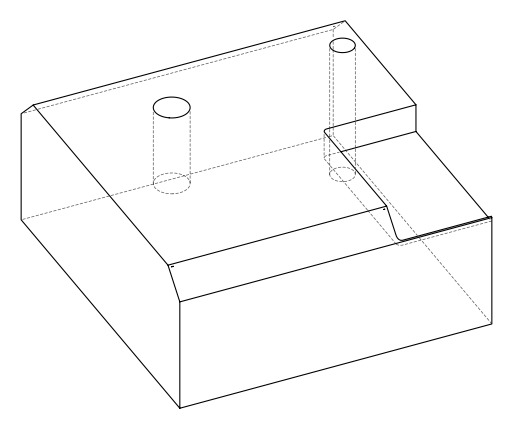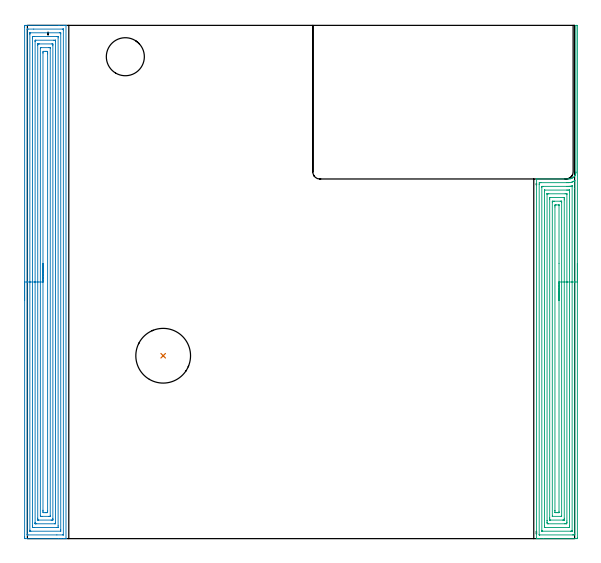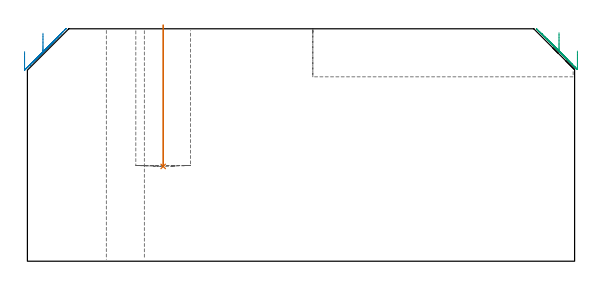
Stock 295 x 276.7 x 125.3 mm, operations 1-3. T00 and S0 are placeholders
(PLAN: 9 operations, 7 tool changes, 203.1 min)
(1 INDEXABLE_INSERT_DRILL_BLIND_HOLE_FROM_SOLID | STEP1POCKET | NXT0302_030 | 0.31 min | 50453 mm3)
(2 AREA_MILL | FG_CHAMFER_SURFACE | UGT0205_001 | 18.12 min | 68800 mm3)
(3 AREA_MILL_1 | FG_CHAMFER_SURFACE_1 | UGT0205_001 | 13.45 min | 60869 mm3)
(4 MILL_SLOT | SLOT_PARTIAL_RECTANGULAR | NXT0201_008 | Follow Part, ap 1.5, ae 75% | 169.48 min | 288285 mm3)
(5 SPOT_DRILL | STEP1HOLE | NXT0321_9005460120000 | 0.05 min | 173 mm3)
(6 DRILL_BLIND_HOLE_INTO_CENTER | STEP1HOLE | UGT0301_178 | 0.04 min | 105 mm3)
(7 GUN_DRILL_THROUGH_HOLE | STEP1HOLE | UGT0307_001 | 0.56 min | 2300 mm3)
(8 SPADE_DRILL_TO_ENLARGE_THROUGH_HOLE | STEP1HOLE | UGT0306_003 | 0.53 min | 12773 mm3)
(9 DRILL_TO_ENLARGE_THROUGH_HOLE | STEP1HOLE | UGT0301_050 | 0.54 min | 25967 mm3)
(TOOL NXT0302_030 | Index. Insert Drill 29.5mm [880-D2950L32-03] | D29.5 PA176 FL89 Z2)
(TOOL UGT0205_001 | Chamfer Mill 20 x 3 x 45 deg. | D20 FL50 Z2)
(TOOL NXT0201_008 | ENDMILL 6mm [2P460-0600-NA 1630] | D6 FL26 Z6)
(TOOL NXT0321_9005460120000 | NC Spot Drill, 142deg, 12mm, Carbide, Uncoated | D12 PA142 FL30 Z2)
(TOOL UGT0301_178 | Twist Drill 5.4 mm | D5.4 PA118 FL55 Z2)
(TOOL UGT0307_001 | Gun Drill 5 mm | D5 PA130 FL24 Z1)
(TOOL UGT0306_003 | Spade Drill 12.5mm | D12.5 PA132 FL10 Z2)
(TOOL UGT0301_050 | Twist Drill 20.5 mm | D20.5 PA118 FL145 Z2)
(OP 1 INDEXABLE_INSERT_DRILL_BLIND_HOLE_FROM_SOLID)
G17 G21 G94 G90
T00 M6
G54
G17 G0 G90 X73.2 Y98.6 S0 M3
G43 Z135.3 H1
G94 G81 G98 Z51.1 F250. R127.3
G80
M5
M2
(OP 2 AREA_MILL)
G17 G21 G94 G90
T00 M6
G54
G17 G0 G90 X-1.5 Y128.35 S1061 M3
G43 Z135.3 H0
Z113.
G94 G1 Y128.388 Z112.128 F250.
Y128.502 Z111.264
Y128.691 Z110.412
Y128.953 Z109.58
Y129.287 Z108.774
Y129.69 Z108.
Y130.158 Z107.264
Y130.69 Z106.572
Y131.279 Z105.929
Y131.922 Z105.34
Y132.614 Z104.809
Y133.35 Z104.34
Y134.124 Z103.937
Y134.93 Z103.603
Y135.762 Z103.341
Y136.613 Z103.152
Y137.478 Z103.038
Y138.35 Z103.
Y275.696
X-1.499 Y276.069 Z103.001
X-1.495 Y276.585 Z103.003
X-1.492 Y276.691 Z103.006
X-0.983 Y276.696 Z103.514
X-0.358 Y276.7 Z104.14
X17. Z121.495
X19.397 Z123.892
X20.126 Z124.626
X20.375 Z124.875
X20.771 Y276.692 Z125.262
X20.797 Y276.69 Z125.288
X20.8 Y276.516 Z125.3
Y0.184
X20.797 Y0.01 Z125.288
X20.771 Y0.008 Z125.262
X20.375 Y0. Z124.875
X20.126 Z124.626
X19.397 Z123.892
X18.147 Z122.644
X16.739 Z121.235
X-0.983 Y0.001 Z103.514
X-1.199 Y0.003 Z103.298
X-1.492 Y0.009 Z103.006
X-1.495 Y0.115 Z103.003
X-1.499 Y0.631 Z103.001
X-1.5 Y1.152 Z103.
Y138.35
X-0.086 Z104.414
X-0.085 Y274.501 Z104.415
X-0.084 Y274.611 Z104.416
X-0.082 Y274.666 Z104.418
X-0.08 Y274.685 Z104.42
X-0.042 Y274.69 Z104.458
X0.375 Y274.698 Z104.875
X3.416 Y274.7 Z107.916
X18.982 Y274.699 Z123.482
X19.248 Y274.695 Z123.748
X19.37 Y274.69 Z123.87
X19.379 Y274.682 Z123.879
X19.382 Y274.661 Z123.882
X19.385 Y274.609 Z123.885
X19.386 Y274.504 Z123.886
Y274.292
X19.385 Y2.199 Z123.885
X19.384 Y2.089 Z123.884
X19.382 Y2.034 Z123.882
X19.38 Y2.015 Z123.88
X19.342 Y2.01 Z123.842
X18.925 Y2.002 Z123.425
X15.884 Y2. Z120.384
X0.318 Y2.001 Z104.818
X0.052 Y2.005 Z104.552
X-0.07 Y2.01 Z104.43
X-0.079 Y2.018 Z104.421
X-0.082 Y2.039 Z104.418
X-0.085 Y2.091 Z104.415
X-0.086 Y2.196 Z104.414
Y2.408
Y138.35
X1.328 Z105.828
X1.329 Y271.947 Z105.829
X1.331 Y272.492 Z105.831
X1.334 Y272.666 Z105.834
X1.335 Y272.682 Z105.835
X1.347 Y272.69 Z105.847
X1.4 Y272.695 Z105.9
X1.47 Y272.699 Z105.97
X17.419 Y272.7 Z121.919
X17.625 Y272.698 Z122.125
X17.831 Y272.694 Z122.331
X17.962 Y272.69 Z122.462
X17.966 Y272.608 Z122.466
X17.968 Y272.492 Z122.468
X17.971 Y272.143 Z122.471
Y4.753
X17.969 Y4.208 Z122.469
X17.966 Y4.034 Z122.466
X17.965 Y4.018 Z122.465
X17.953 Y4.01 Z122.453
X17.9 Y4.005 Z122.4
X17.83 Y4.001 Z122.33
X1.881 Y4. Z106.381
X1.675 Y4.002 Z106.175
X1.469 Y4.006 Z105.969
X1.338 Y4.01 Z105.838
X1.334 Y4.092 Z105.834
X1.332 Y4.208 Z105.832
X1.329 Y4.557 Z105.829
X1.328 Y138.35 Z105.828
X2.743 Z107.243
Y269.809
X2.744 Y270.519 Z107.244
X2.746 Y270.621 Z107.246
X2.749 Y270.676 Z107.249
X2.786 Y270.69 Z107.286
X3.006 Y270.695 Z107.506
X3.447 Y270.7 Z107.947
X15.853 Z120.353
X16.295 Y270.695 Z120.795
X16.514 Y270.69 Z121.014
X16.551 Y270.68 Z121.051
X16.554 Y270.643 Z121.054
X16.556 Y270.581 Z121.056
X16.557 Y269.992 Z121.057
Y6.891
X16.556 Y6.181 Z121.056
X16.554 Y6.079 Z121.054
X16.551 Y6.024 Z121.051
X16.514 Y6.01 Z121.014
X16.294 Y6.005 Z120.794
X15.853 Y6. Z120.353
X3.447 Z107.947
X3.005 Y6.004 Z107.505
X2.786 Y6.01 Z107.286
X2.749 Y6.02 Z107.249
X2.746 Y6.057 Z107.246
X2.744 Y6.119 Z107.244
X2.743 Y6.708 Z107.243
Y138.35
X4.157 Z108.657
X4.158 Y268.02 Z108.658
X4.159 Y268.197 Z108.659
X4.162 Y268.376 Z108.662
X4.172 Y268.69 Z108.672
X4.333 Y268.695 Z108.833
X4.547 Y268.699 Z109.047
X14.293 Y268.7 Z118.793
X14.967 Y268.699 Z119.467
X15.063 Y268.697 Z119.563
X15.121 Y268.693 Z119.621
X15.132 Y268.691 Z119.632
X15.136 Y268.655 Z119.636
X15.139 Y268.554 Z119.639
X15.142 Y268.198 Z119.642
X15.143 Y268.02 Z119.643
X15.142 Y8.68 Z119.642
X15.141 Y8.503 Z119.641
X15.138 Y8.324 Z119.638
X15.128 Y8.01 Z119.628
X14.967 Y8.005 Z119.467
X14.753 Y8.001 Z119.253
X5.007 Y8. Z109.507
X4.333 Y8.001 Z108.833
X4.237 Y8.003 Z108.737
X4.179 Y8.007 Z108.679
X4.168 Y8.009 Z108.668
X4.164 Y8.045 Z108.664
X4.161 Y8.145 Z108.661
X4.158 Y8.501 Z108.658
X4.157 Y8.68 Z108.657
Y138.35
X5.571 Z110.071
Y265.877
X5.572 Y266.232 Z110.072
X5.575 Y266.501 Z110.075
X5.578 Y266.635 Z110.078
X5.582 Y266.69 Z110.082
X5.646 Y266.695 Z110.146
X6.106 Y266.699 Z110.606
X6.528 Y266.7 Z111.028
X13.194 Y266.699 Z117.694
X13.621 Y266.696 Z118.121
X13.714 Y266.69 Z118.214
X13.722 Y266.594 Z118.222
X13.725 Y266.232 Z118.225
X13.728 Y265.693 Z118.228
X13.729 Y10.823 Z118.229
X13.728 Y10.468 Z118.228
X13.725 Y10.199 Z118.225
X13.722 Y10.065 Z118.222
X13.718 Y10.01 Z118.218
X13.654 Y10.005 Z118.154
X13.194 Y10.001 Z117.694
X12.772 Y10. Z117.272
X6.106 Y10.001 Z110.606
X5.679 Y10.004 Z110.179
X5.586 Y10.01 Z110.086
X5.578 Y10.106 Z110.078
X5.575 Y10.468 Z110.075
X5.572 Y11.007 Z110.072
X5.571 Y138.35 Z110.071
X6.985 Z111.485
Y264.45
X6.992 Y264.69 Z111.492
X7.625 Y264.699 Z112.125
X11.422 Z115.922
X12.057 Y264.697 Z116.557
X12.308 Y264.69 Z116.808
X12.315 Y264.437 Z116.815
Y12.25
X12.308 Y12.01 Z116.808
X11.675 Y12.001 Z116.175
X7.878 Y12. Z112.378
X7.243 Y12.003 Z111.743
X6.992 Y12.01 Z111.492
X6.985 Y12.263 Z111.485
Y138.35
X8.4 Z112.9
Y261.76
X8.401 Y262.126 Z112.901
X8.407 Y262.655 Z112.907
X8.722 Y262.697 Z113.222
X8.764 Y262.699 Z113.264
X9.605 Y262.7 Z114.105
X10.492 Y262.699 Z114.992
X10.536 Y262.695 Z115.036
X10.893 Y262.655 Z115.393
X10.898 Y262.29 Z115.398
X10.9 Y261.76 Z115.4
Y261.393
Y14.939
X10.899 Y14.574 Z115.399
X10.893 Y14.045 Z115.393
X10.578 Y14.003 Z115.078
X10.536 Y14.001 Z115.036
X9.695 Y14. Z114.195
X8.808 Y14.001 Z113.308
X8.764 Y14.005 Z113.264
X8.407 Y14.045 Z112.907
X8.402 Y14.41 Z112.902
X8.4 Y14.939 Z112.9
Y15.307
Y138.35
Y139.222 Z112.938
Y140.086 Z113.051
Y140.938 Z113.24
Y141.77 Z113.503
Y142.576 Z113.836
Y143.35 Z114.239
Y144.086 Z114.708
Y144.778 Z115.239
Y145.421 Z115.828
Y146.01 Z116.472
Y146.541 Z117.164
Y147.01 Z117.9
Y147.413 Z118.673
Y147.747 Z119.479
Y148.009 Z120.311
Y148.198 Z121.163
Y148.312 Z122.028
Y148.35 Z122.9
G0 Z135.3
M5
M2
(OP 3 AREA_MILL_1)
G17 G21 G94 G90
T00 M6
G54
G17 G0 G90 X296.5 Y148.35 S1061 M3
G43 Z135.3 H0
Z113.3
G94 G1 Y148.312 Z112.428 F250.
Y148.198 Z111.564
Y148.009 Z110.712
Y147.747 Z109.88
Y147.413 Z109.074
Y147.01 Z108.3
Y146.542 Z107.564
Y146.01 Z106.872
Y145.421 Z106.229
Y144.778 Z105.64
Y144.086 Z105.108
Y143.35 Z104.64
Y142.576 Z104.237
Y141.77 Z103.903
Y140.938 Z103.641
Y140.087 Z103.452
Y139.222 Z103.338
Y138.35 Z103.3
X296.499 Y0.631 Z103.301
X296.496 Y0.192 Z103.302
X296.492 Y0.01 Z103.306
X296.064 Y0.005 Z103.733
X295.443 Y0. Z104.355
X278.198 Z121.597
X275.816 Z123.979
X275.092 Z124.708
X274.859 Z124.941
X274.613 Z125.181
X274.498 Y0.002 Z125.292
Y0.003 Z125.293
X274.5 Y0.184 Z125.3
Y193.795
X274.505 Y193.89 Z125.291
X274.653 Y193.9 Z125.144
X291.596 Y193.908 Z108.203
X292.489 Y193.944 Z107.309
X292.94 Y194.034 Z106.857
X293.263 Y194.142 Z106.532
X293.383 Y194.181 Z106.415
X293.423 Y194.2 Z106.376
X293.82 Y194.392 Z105.979
X294.234 Y194.652 Z105.566
X294.277 Y194.688 Z105.522
X294.303 Y194.713 Z105.496
X294.703 Y195.091 Z105.096
X294.897 Y195.311 Z104.902
X294.914 Y195.334 Z104.886
X295.072 Y195.546 Z104.726
X295.096 Y195.584 Z104.702
X295.17 Y195.701 Z104.627
X295.184 Y195.73 Z104.613
X295.261 Y195.882 Z104.534
X295.354 Y196.063 Z104.444
X295.41 Y196.204 Z104.39
X295.5 Y196.439 Z104.296
X295.51 Y196.478 Z104.286
X295.619 Y196.883 Z104.18
X295.68 Y197.333 Z104.115
X295.682 Y197.395 Z104.109
X295.696 Y197.668 Z104.101
X295.7 Y276.516 Z104.1
X295.703 Y276.69 Z104.088
X295.848 Y276.698 Z103.945
X295.999 Y276.7 Z103.8
X296.221 Z103.579
X296.493 Y276.69 Z103.305
X296.5 Y276.629 Z103.3
Y138.35
X295.086 Z104.714
X295.085 Y2.52 Z104.715
X295.084 Y2.42 Z104.716
X295.079 Y2.032 Z104.721
X294.707 Y2.009 Z105.093
X294.303 Y2.004 Z105.497
X293.836 Y2. Z105.964
X276.229 Z123.571
X276.007 Y2.002 Z123.793
X275.972 Y2.004 Z123.828
X275.937 Y2.01 Z123.863
X275.921 Y2.017 Z123.879
X275.92 Y2.045 Z123.88
X275.915 Y2.319 Z123.885
Y191.012
X275.916 Y191.112 Z123.884
X275.928 Y191.893 Z123.872
X276.697 Y191.9 Z123.103
X276.801 Y191.901 Z122.999
X290.879 Y191.908 Z108.921
X291.662 Y191.914 Z108.138
X291.753 Y191.915 Z108.047
X292.543 Y191.95 Z107.257
X292.595 Y191.954 Z107.205
X292.901 Y192.007 Z106.899
X293.319 Y192.113 Z106.481
X293.423 Y192.146 Z106.377
X293.743 Y192.257 Z106.057
X293.96 Y192.356 Z105.84
X294.303 Y192.523 Z105.497
X294.536 Y192.664 Z105.264
X294.912 Y192.901 Z104.888
X295.078 Y193.035 Z104.722
X295.079 Y193.034 Z104.721
X295.083 Y193.004 Z104.717
X295.085 Y192.901 Z104.715
X295.086 Y188.746 Z104.714
Y138.35
X293.672 Z106.128
X293.671 Y4.208 Z106.129
X293.67 Y4.082 Z106.13
X293.667 Y4.02 Z106.133
X293.665 Y4.012 Z106.135
X293.656 Y4.008 Z106.144
X293.626 Y4.002 Z106.174
X293.423 Y4.001 Z106.377
X292.748 Y4. Z107.052
X277.781 Y4.001 Z122.019
X277.577 Y4.005 Z122.223
X277.373 Y4.01 Z122.427
X277.335 Y4.02 Z122.465
X277.333 Y4.057 Z122.467
X277.33 Y4.124 Z122.47
X277.329 Y4.208 Z122.471
X277.328 Y4.461 Z122.472
X277.329 Y189.324 Z122.471
X277.33 Y189.575 Z122.47
X277.334 Y189.828 Z122.466
X277.335 Y189.891 Z122.465
X277.364 Y189.894 Z122.436
X277.435 Y189.898 Z122.365
X277.577 Y189.9 Z122.223
X277.889 Y189.901 Z121.911
X290.782 Y189.909 Z109.018
X291.085 Y189.91 Z108.715
X291.662 Y189.92 Z108.138
X292.266 Y189.937 Z107.534
X292.543 Y189.954 Z107.257
X292.781 Y189.976 Z107.019
X293.661 Y190.154 Z106.139
X293.666 Y190.128 Z106.134
X293.67 Y190.095 Z106.13
X293.671 Y190.064 Z106.129
Y189.966
X293.672 Y138.35 Z106.128
X292.257 Z107.543
Y6.891
X292.255 Y6.289 Z107.545
X292.252 Y6.086 Z107.548
X292.251 Y6.02 Z107.549
X292.21 Y6.01 Z107.59
X292.101 Y6.007 Z107.699
X291.662 Y6. Z108.138
X279.338 Z120.462
X278.899 Y6.006 Z120.901
X278.791 Y6.01 Z121.009
X278.749 Y6.016 Z121.051
X278.747 Y6.052 Z121.053
X278.745 Y6.146 Z121.055
X278.743 Y6.601 Z121.057
Y6.891
Y187.535
X278.745 Y187.837 Z121.055
X278.747 Y187.874 Z121.053
X278.749 Y187.886 Z121.051
X278.761 Y187.892 Z121.039
X278.856 Y187.897 Z120.944
X278.977 Y187.901 Z120.823
X290.782 Y187.909 Z109.018
X291.293 Y187.911 Z108.507
X291.662 Y187.917 Z108.138
X292.158 Y187.926 Z107.642
X292.239 Y187.922 Z107.561
X292.251 Y187.918 Z107.549
X292.253 Y187.892 Z107.547
X292.256 Y187.827 Z107.544
X292.257 Y187.535 Z107.543
Y186.931
Y138.35
X290.843 Z108.957
Y9.512
X290.839 Y8.68 Z108.961
X290.837 Y8.624 Z108.963
X290.782 Y8.01 Z109.018
X290.567 Y8.004 Z109.233
X289.902 Y8.001 Z109.898
X289.69 Y8. Z110.11
X280.886 Y8.001 Z118.914
X280.218 Y8.01 Z119.582
X280.163 Y8.68 Z119.637
X280.16 Y8.738 Z119.64
X280.157 Y9.574 Z119.643
Y9.636
X280.158 Y185.747 Z119.642
X280.159 Y185.807 Z119.641
X280.163 Y185.869 Z119.637
X280.167 Y185.894 Z119.633
X280.18 Y185.896 Z119.62
X280.218 Y185.899 Z119.582
X280.945 Y185.903 Z118.855
X281.098 Z118.702
X289.902 Y185.907 Z109.898
X290.625 Y185.906 Z109.175
X290.782 Y185.901 Z109.018
X290.829 Y185.898 Z108.971
X290.837 Y185.808 Z108.963
X290.841 Y185.747 Z108.959
X290.842 Y185.686 Z108.958
X290.843 Y138.35 Z108.957
X289.429 Z110.371
Y10.949
X289.426 Y10.468 Z110.374
X289.422 Y10.061 Z110.378
X289.418 Y10.01 Z110.382
X289.367 Y10.006 Z110.433
X289.252 Y10.002 Z110.548
X289.021 Y10.001 Z110.779
X288.602 Y10. Z111.198
X281.825 Z117.975
X281.702 Y10.002 Z118.098
X281.621 Y10.006 Z118.179
X281.579 Y10.01 Z118.221
X281.577 Y10.055 Z118.223
X281.573 Y10.468 Z118.227
X281.571 Y10.882 Z118.229
Y11.362
X281.572 Y183.064 Z118.228
X281.574 Y183.475 Z118.226
X281.578 Y183.882 Z118.222
X281.979 Y183.901 Z117.821
X282.033 Y183.903 Z117.767
X289.072 Y183.907 Z110.728
X289.409 Y183.898 Z110.391
X289.422 Y183.789 Z110.378
X289.426 Y183.547 Z110.374
X289.428 Y183.064 Z110.372
X289.429 Y182.65 Z110.371
Y138.35
X288.015 Z111.785
X288.014 Y12.257 Z111.786
X288.013 Y12.065 Z111.787
X288.011 Y12.019 Z111.789
X288.009 Y12.014 Z111.791
X287.995 Y12.01 Z111.805
X287.934 Y12.005 Z111.866
X287.766 Y12.001 Z112.034
X283.111 Y12. Z116.689
X283.031 Y12.002 Z116.769
X283.002 Y12.006 Z116.798
X282.993 Y12.01 Z116.807
X282.991 Y12.018 Z116.809
X282.987 Y12.054 Z116.813
X282.986 Y12.128 Z116.814
Y181.275
X282.988 Y181.658 Z116.812
X282.991 Y181.849 Z116.809
X282.992 Y181.889 Z116.808
X283.033 Y181.894 Z116.767
X283.124 Y181.901 Z116.676
X283.739 Y181.904 Z116.061
X284. Y181.905 Z115.8
X287.261 Y181.906 Z112.539
X287.52 Z112.28
X287.95 Y181.902 Z111.85
X287.999 Y181.898 Z111.801
X288.008 Y181.895 Z111.792
X288.01 Y181.883 Z111.79
X288.013 Y181.848 Z111.787
X288.014 Y181.7 Z111.786
X288.015 Y181.404 Z111.785
Y138.35
X286.601 Z113.2
X286.6 Y14.716
X286.598 Y14.045 Z113.202
X286.596 Y14.019 Z113.204
X286.595 Y14.013 Z113.205
X286.558 Y14.008 Z113.242
X286.469 Y14.002 Z113.331
X286.425 Y14. Z113.375
X286.38 Z113.42
X285.544 Z114.256
X284.661 Y14.003 Z115.139
X284.62 Y14.008 Z115.18
X284.407 Y14.045 Z115.393
X284.404 Y14.265 Z115.396
X284.4 Y14.939 Z115.4
Y15.163
Y178.816
X284.404 Y179.487 Z115.396
X284.406 Y179.704 Z115.394
X284.42 Y179.895 Z115.38
X284.62 Y179.898 Z115.18
X285.089 Y179.904 Z114.711
X286.38 Y179.905 Z113.42
X286.518 Y179.903 Z113.282
X286.567 Y179.9 Z113.233
X286.59 Y179.897 Z113.21
X286.594 Y179.858 Z113.206
X286.597 Y179.71 Z113.203
X286.6 Y179.487 Z113.2
X286.601 Y148.411 Z113.199
Y138.35 Z113.2
X286.6 Y137.478 Z113.238
Y136.614 Z113.351
Y135.762 Z113.54
Y134.93 Z113.803
Y134.124 Z114.136
Y133.35 Z114.539
Y132.614 Z115.008
Y131.922 Z115.539
Y131.279 Z116.128
Y130.69 Z116.772
Y130.159 Z117.464
Y129.69 Z118.2
Y129.287 Z118.973
Y128.953 Z119.779
Y128.691 Z120.611
Y128.502 Z121.463
Y128.388 Z122.328
Y128.35 Z123.2
G0 Z135.3
M5
M2
